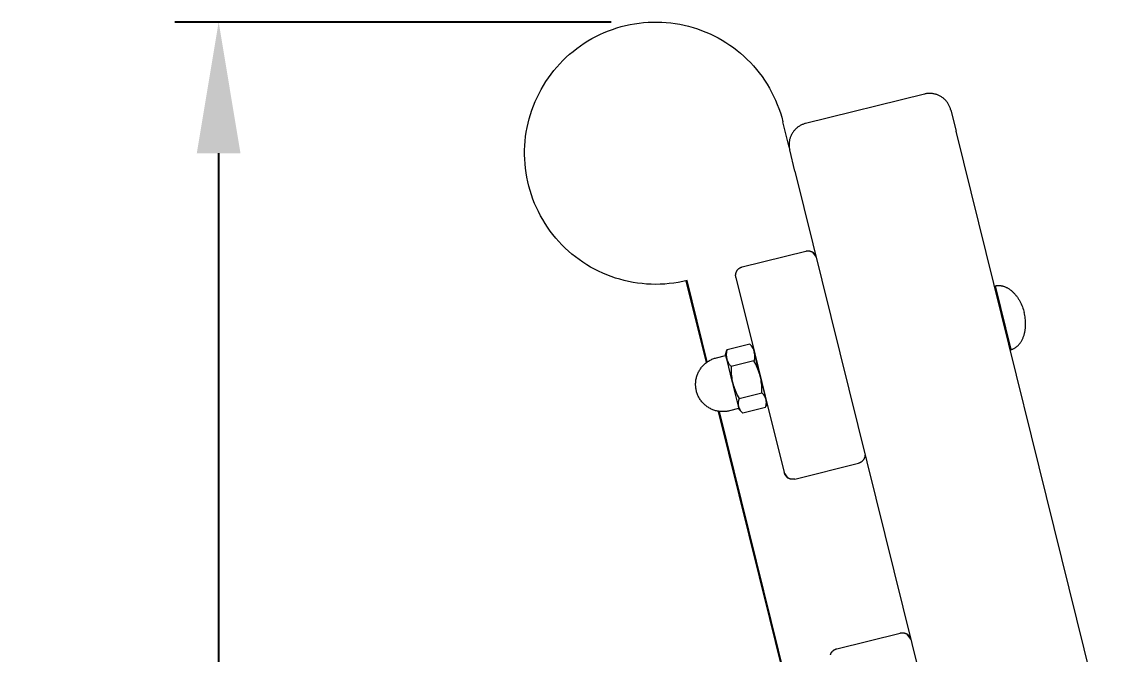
# Model space of a CAD drawing. Header units: millimetres. Extents: x -779 to 3049, y 55 to 2500.
# Drawn here: x 845.4 to 1097.6, y 2295.1 to 2439.9 of the extents above; entities that cross this region are included whole.
import ezdxf

# ---------------------------------------------------------------- set-up
doc = ezdxf.new("R2010")
doc.units = ezdxf.units.MM
doc.layers.add('ZANO_R', color=7, linetype='Continuous', lineweight=0)
doc.layers.add('ZANO_W', color=1, linetype='Continuous', lineweight=0)
doc.styles.add('Arial', font='arial.ttf')
doc.styles.get("Standard").update_dxf_attribs({"font": 'ARIALUNI.TTF'})
doc.dimstyles.new('pl i ang', dxfattribs={"dimtxt": 50, "dimasz": 50, "dimexe": 1.25, "dimexo": 0.625, "dimgap": 10, "dimtad": 1, "dimtoh": 1, "dimtxsty": 'Standard', "dimcen": 2.5, "dimclrd": 1, "dimclre": 1, "dimclrt": 1, "dimadec": 0, "dimazin": 0, "dimtfac": 1, "dimtmove": 0, "dimatfit": 3, "dimfxl": 1, "dimarcsym": 1})

# ---------------------------------------------------------------- blocks, each defined once
blk = doc.blocks.new('*D387')
at = {"layer": 'ZANO_W', "color": 1, "lineweight": -2}
for p, q in [((980.27, 2439.89), (880.41, 2439.89)), ((890.41, 2409.89), (890.41, 1659.76)), ((964.36, 1629.76), (880.41, 1629.76))]:
    blk.add_line(p, q, dxfattribs=at)
at = {"layer": 'ZANO_W', "color": 1}
for points in [[(895.41, 2409.89), (885.41, 2409.89), (890.41, 2439.89)], [(885.41, 1659.76), (895.41, 1659.76), (890.41, 1629.76)]]:
    blk.add_solid(points, dxfattribs=at)
at = {"layer": 'ZANO_W', "color": 1, "insert": (865.09, 2034.83), "char_height": 30, "attachment_point": 5, "rotation": 90, "style": 'Arial'}
blk.add_mtext('810', dxfattribs=at)

msp = doc.modelspace()

# ---------------------------------------------------------------- linework, layer by layer
at = {"layer": 'ZANO_R'}
for p, q in [((982.57, 2438.84), (983.57, 2439.09)), ((983.57, 2439.09), (984.59, 2439.32)), ((984.59, 2439.32), (985.61, 2439.5)), ((985.61, 2439.5), (986.64, 2439.65)), ((986.64, 2439.65), (987.68, 2439.76)), ((987.68, 2439.76), (988.71, 2439.84)), ((988.71, 2439.84), (989.75, 2439.88)), ((989.75, 2439.88), (990.79, 2439.89)), ((990.79, 2439.89), (991.83, 2439.86)), ((991.83, 2439.86), (992.87, 2439.79)), ((992.87, 2439.79), (993.9, 2439.69)), ((993.9, 2439.69), (994.93, 2439.55)), ((994.93, 2439.55), (995.96, 2439.38)), ((995.96, 2439.38), (996.97, 2439.17)), ((996.97, 2439.17), (997.98, 2438.93)), ((975.84, 2436.1), (976.76, 2436.59)), ((976.76, 2436.59), (977.69, 2437.05)), ((977.69, 2437.05), (978.64, 2437.47)), ((978.64, 2437.47), (979.61, 2437.87)), ((979.61, 2437.87), (980.58, 2438.22)), ((980.58, 2438.22), (981.57, 2438.55)), ((981.57, 2438.55), (982.57, 2438.84)), ((997.98, 2438.93), (998.99, 2438.65)), ((998.99, 2438.65), (999.98, 2438.34)), ((999.98, 2438.34), (1000.96, 2437.99)), ((1000.96, 2437.99), (1001.92, 2437.61)), ((1001.92, 2437.61), (1002.88, 2437.19)), ((1002.88, 2437.19), (1003.82, 2436.75)), ((1003.82, 2436.75), (1004.74, 2436.27)), ((972.36, 2433.83), (973.2, 2434.44)), ((973.2, 2434.44), (974.07, 2435.03)), ((974.07, 2435.03), (974.95, 2435.58)), ((974.95, 2435.58), (975.84, 2436.1)), ((1004.74, 2436.27), (1005.64, 2435.76)), ((1005.64, 2435.76), (1006.53, 2435.21)), ((1006.53, 2435.21), (1007.4, 2434.64)), ((1007.4, 2434.64), (1008.24, 2434.04)), ((1008.24, 2434.04), (1009.07, 2433.41)), ((969.23, 2431.11), (969.98, 2431.83)), ((969.98, 2431.83), (970.75, 2432.52)), ((970.75, 2432.52), (971.55, 2433.19)), ((971.55, 2433.19), (972.36, 2433.83)), ((1009.07, 2433.41), (1009.87, 2432.75)), ((1009.87, 2432.75), (1010.65, 2432.06)), ((1010.65, 2432.06), (1011.41, 2431.35)), ((967.14, 2428.79), (967.81, 2429.59)), ((967.81, 2429.59), (968.51, 2430.36)), ((968.51, 2430.36), (969.23, 2431.11)), ((1011.41, 2431.35), (1012.14, 2430.61)), ((1012.14, 2430.61), (1012.85, 2429.85)), ((1012.85, 2429.85), (1013.52, 2429.06)), ((1013.52, 2429.06), (1014.17, 2428.25)), ((965.31, 2426.27), (965.89, 2427.13)), ((965.89, 2427.13), (966.5, 2427.97)), ((966.5, 2427.97), (967.14, 2428.79)), ((1014.17, 2428.25), (1014.79, 2427.41)), ((1014.79, 2427.41), (1015.39, 2426.56)), ((1015.39, 2426.56), (1015.95, 2425.68)), ((963.74, 2423.57), (964.23, 2424.49)), ((964.23, 2424.49), (964.76, 2425.39)), ((964.76, 2425.39), (965.31, 2426.27)), ((1015.95, 2425.68), (1016.48, 2424.79)), ((1016.48, 2424.79), (1016.98, 2423.88)), ((962.47, 2420.73), (962.86, 2421.69)), ((962.86, 2421.69), (963.29, 2422.64)), ((963.29, 2422.64), (963.74, 2423.57)), ((1016.98, 2423.88), (1017.45, 2422.95)), ((1017.45, 2422.95), (1017.89, 2422.01)), ((1017.89, 2422.01), (1018.29, 2421.05)), ((1051.95, 2423.42), (1024.77, 2416.69)), ((1052.12, 2423.46), (1051.95, 2423.42)), ((1052.29, 2423.49), (1052.12, 2423.46)), ((1052.45, 2423.52), (1052.29, 2423.49)), ((1052.62, 2423.54), (1052.45, 2423.52)), ((1052.79, 2423.55), (1052.62, 2423.54)), ((1052.96, 2423.56), (1052.79, 2423.55)), ((1053.14, 2423.57), (1052.96, 2423.56)), ((1053.31, 2423.56), (1053.14, 2423.57)), ((1053.48, 2423.55), (1053.31, 2423.56)), ((1053.65, 2423.54), (1053.48, 2423.55)), ((1053.82, 2423.52), (1053.65, 2423.54)), ((1053.99, 2423.5), (1053.82, 2423.52)), ((1054.15, 2423.46), (1053.99, 2423.5)), ((1054.32, 2423.43), (1054.15, 2423.46)), ((1054.48, 2423.38), (1054.32, 2423.43)), ((1054.65, 2423.34), (1054.48, 2423.38)), ((1054.81, 2423.28), (1054.65, 2423.34)), ((1054.97, 2423.22), (1054.81, 2423.28)), ((1055.13, 2423.16), (1054.97, 2423.22)), ((1055.28, 2423.09), (1055.13, 2423.16)), ((1055.44, 2423.01), (1055.28, 2423.09)), ((1055.59, 2422.93), (1055.44, 2423.01)), ((1055.74, 2422.85), (1055.59, 2422.93)), ((1055.88, 2422.76), (1055.74, 2422.85)), ((1056.02, 2422.66), (1055.88, 2422.76)), ((1056.16, 2422.56), (1056.02, 2422.66)), ((1056.29, 2422.46), (1056.16, 2422.56)), ((1056.43, 2422.35), (1056.29, 2422.46)), ((1056.55, 2422.23), (1056.43, 2422.35)), ((1056.68, 2422.11), (1056.55, 2422.23)), ((1056.8, 2421.99), (1056.68, 2422.11)), ((1056.91, 2421.86), (1056.8, 2421.99)), ((1057.02, 2421.73), (1056.91, 2421.86)), ((1057.13, 2421.6), (1057.02, 2421.73)), ((1057.23, 2421.46), (1057.13, 2421.6)), ((1057.32, 2421.32), (1057.23, 2421.46)), ((961.79, 2418.77), (962.11, 2419.75)), ((962.11, 2419.75), (962.47, 2420.73)), ((1018.29, 2421.05), (1018.66, 2420.08)), ((1018.66, 2420.08), (1019, 2419.1)), ((1019, 2419.1), (1019.3, 2418.1)), ((1057.42, 2421.18), (1057.32, 2421.32)), ((1057.5, 2421.03), (1057.42, 2421.18)), ((1057.58, 2420.88), (1057.5, 2421.03)), ((1057.66, 2420.73), (1057.58, 2420.88)), ((1057.73, 2420.57), (1057.66, 2420.73)), ((1057.8, 2420.42), (1057.73, 2420.57)), ((1057.86, 2420.26), (1057.8, 2420.42)), ((1057.91, 2420.09), (1057.86, 2420.26)), ((1057.96, 2419.93), (1057.91, 2420.09)), ((1058.01, 2419.77), (1057.96, 2419.93)), ((1058.01, 2419.76), (1058.01, 2419.77)), ((1058.01, 2419.76), (1059.21, 2414.91)), ((961.02, 2415.74), (961.24, 2416.76)), ((961.24, 2416.76), (961.5, 2417.77)), ((961.5, 2417.77), (961.79, 2418.77)), ((1019.3, 2418.1), (1019.56, 2417.1)), ((1021, 2411.28), (1019.56, 2417.1)), ((1023.96, 2416.42), (1023.81, 2416.35)), ((1024.12, 2416.49), (1023.96, 2416.42)), ((1024.28, 2416.55), (1024.12, 2416.49)), ((1024.44, 2416.6), (1024.28, 2416.55)), ((1024.61, 2416.65), (1024.44, 2416.6)), ((1024.77, 2416.69), (1024.61, 2416.65)), ((960.68, 2413.69), (960.83, 2414.72)), ((960.83, 2414.72), (961.02, 2415.74)), ((1021.45, 2413.97), (1021.38, 2413.82)), ((1021.52, 2414.13), (1021.45, 2413.97)), ((1021.61, 2414.28), (1021.52, 2414.13)), ((1021.69, 2414.42), (1021.61, 2414.28)), ((1021.78, 2414.57), (1021.69, 2414.42)), ((1021.88, 2414.71), (1021.78, 2414.57)), ((1021.98, 2414.85), (1021.88, 2414.71)), ((1022.08, 2414.98), (1021.98, 2414.85)), ((1022.19, 2415.11), (1022.08, 2414.98)), ((1022.31, 2415.24), (1022.19, 2415.11)), ((1022.42, 2415.36), (1022.31, 2415.24)), ((1022.55, 2415.48), (1022.42, 2415.36)), ((1022.67, 2415.6), (1022.55, 2415.48)), ((1022.8, 2415.71), (1022.67, 2415.6)), ((1022.94, 2415.81), (1022.8, 2415.71)), ((1023.07, 2415.92), (1022.94, 2415.81)), ((1023.22, 2416.01), (1023.07, 2415.92)), ((1023.36, 2416.1), (1023.22, 2416.01)), ((1023.51, 2416.19), (1023.36, 2416.1)), ((1023.66, 2416.27), (1023.51, 2416.19)), ((1023.81, 2416.35), (1023.66, 2416.27)), ((1097.64, 2259.6), (1059.21, 2414.91)), ((960.45, 2410.58), (960.49, 2411.62)), ((960.49, 2411.62), (960.57, 2412.66)), ((960.57, 2412.66), (960.68, 2413.69)), ((1020.98, 2412.16), (1020.97, 2411.99)), ((1020.97, 2411.99), (1020.97, 2411.82)), ((1020.97, 2411.82), (1020.98, 2411.65)), ((1021, 2412.33), (1020.98, 2412.16)), ((1020.98, 2411.65), (1020.99, 2411.48)), ((1020.99, 2411.48), (1021, 2411.31)), ((1021.02, 2412.5), (1021, 2412.33)), ((1021.04, 2412.67), (1021.02, 2412.5)), ((1021.07, 2412.84), (1021.04, 2412.67)), ((1021.11, 2413.01), (1021.07, 2412.84)), ((1021.15, 2413.17), (1021.11, 2413.01)), ((1021.2, 2413.34), (1021.15, 2413.17)), ((1021.26, 2413.5), (1021.2, 2413.34)), ((1021.31, 2413.66), (1021.26, 2413.5)), ((1021.38, 2413.82), (1021.31, 2413.66)), ((960.45, 2409.55), (960.45, 2410.58)), ((960.48, 2408.51), (960.45, 2409.55)), ((1021, 2411.31), (1021.02, 2411.14)), ((1021.02, 2411.14), (1021.05, 2410.97)), ((1021.05, 2410.97), (1021.08, 2410.81)), ((1021.08, 2410.81), (1021.12, 2410.64)), ((1022.32, 2405.79), (1021.12, 2410.64)), ((960.54, 2407.47), (960.48, 2408.51)), ((960.64, 2406.43), (960.54, 2407.47)), ((960.78, 2405.4), (960.64, 2406.43)), ((960.95, 2404.38), (960.78, 2405.4)), ((961.16, 2403.36), (960.95, 2404.38)), ((1022.32, 2405.79), (1060.75, 2250.47)), ((961.41, 2402.35), (961.16, 2403.36)), ((961.68, 2401.35), (961.41, 2402.35)), ((962, 2400.36), (961.68, 2401.35)), ((962.35, 2399.38), (962, 2400.36)), ((962.73, 2398.41), (962.35, 2399.38)), ((963.14, 2397.46), (962.73, 2398.41)), ((963.59, 2396.52), (963.14, 2397.46)), ((964.07, 2395.6), (963.59, 2396.52)), ((964.58, 2394.69), (964.07, 2395.6)), ((965.12, 2393.81), (964.58, 2394.69)), ((965.69, 2392.94), (965.12, 2393.81)), ((966.3, 2392.09), (965.69, 2392.94)), ((966.93, 2391.26), (966.3, 2392.09)), ((967.59, 2390.46), (966.93, 2391.26)), ((968.27, 2389.68), (967.59, 2390.46)), ((968.99, 2388.92), (968.27, 2389.68)), ((969.73, 2388.19), (968.99, 2388.92)), ((970.49, 2387.49), (969.73, 2388.19)), ((971.28, 2386.81), (970.49, 2387.49)), ((972.09, 2386.16), (971.28, 2386.81)), ((972.92, 2385.54), (972.09, 2386.16)), ((1010.27, 2383.89), (1024.83, 2387.49)), ((1024.83, 2387.49), (1024.9, 2387.51)), ((1024.9, 2387.51), (1024.96, 2387.52)), ((1024.96, 2387.52), (1025.03, 2387.53)), ((1025.03, 2387.53), (1025.1, 2387.54)), ((1025.1, 2387.54), (1025.17, 2387.55)), ((1025.17, 2387.55), (1025.23, 2387.55)), ((1025.23, 2387.55), (1025.3, 2387.55)), ((1025.3, 2387.55), (1025.37, 2387.55)), ((1025.37, 2387.55), (1025.44, 2387.55)), ((1025.44, 2387.55), (1025.51, 2387.54)), ((1025.51, 2387.54), (1025.57, 2387.54)), ((1025.57, 2387.54), (1025.64, 2387.53)), ((1025.64, 2387.53), (1025.71, 2387.51)), ((1025.71, 2387.51), (1025.78, 2387.5)), ((1025.78, 2387.5), (1025.84, 2387.48)), ((1025.84, 2387.48), (1025.91, 2387.46)), ((1025.91, 2387.46), (1025.97, 2387.44)), ((1025.97, 2387.44), (1026.04, 2387.42)), ((1026.04, 2387.42), (1026.1, 2387.39)), ((1026.1, 2387.39), (1026.16, 2387.36)), ((1026.16, 2387.36), (1026.22, 2387.33)), ((1026.22, 2387.33), (1026.28, 2387.3)), ((1026.28, 2387.3), (1026.34, 2387.27)), ((1026.4, 2387.23), (1026.34, 2387.27)), ((1026.34, 2387.27), (1027.18, 2386.12)), ((1026.46, 2387.19), (1026.4, 2387.23)), ((1026.51, 2387.15), (1026.46, 2387.19)), ((1026.57, 2387.11), (1026.51, 2387.15)), ((1026.62, 2387.07), (1026.57, 2387.11)), ((1026.67, 2387.02), (1026.62, 2387.07)), ((1026.72, 2386.97), (1026.67, 2387.02)), ((1026.76, 2386.92), (1026.72, 2386.97)), ((1026.81, 2386.87), (1026.76, 2386.92)), ((1026.85, 2386.82), (1026.81, 2386.87)), ((1026.9, 2386.77), (1026.85, 2386.82)), ((1026.94, 2386.71), (1026.9, 2386.77)), ((1026.98, 2386.66), (1026.94, 2386.71)), ((1027.01, 2386.6), (1026.98, 2386.66)), ((1027.05, 2386.54), (1027.01, 2386.6)), ((1027.08, 2386.48), (1027.05, 2386.54)), ((1027.11, 2386.42), (1027.08, 2386.48)), ((973.78, 2384.95), (972.92, 2385.54)), ((974.65, 2384.39), (973.78, 2384.95)), ((975.54, 2383.85), (974.65, 2384.39)), ((976.45, 2383.35), (975.54, 2383.85)), ((1009.59, 2383.58), (1009.64, 2383.62)), ((1009.64, 2383.62), (1009.7, 2383.66)), ((1009.7, 2383.66), (1009.76, 2383.69)), ((1009.76, 2383.69), (1009.82, 2383.72)), ((1009.82, 2383.72), (1009.88, 2383.75)), ((1009.88, 2383.75), (1009.94, 2383.78)), ((1009.94, 2383.78), (1010.01, 2383.81)), ((1010.01, 2383.81), (1010.07, 2383.83)), ((1010.07, 2383.83), (1010.14, 2383.85)), ((1010.14, 2383.85), (1010.2, 2383.87)), ((1010.2, 2383.87), (1010.27, 2383.89)), ((977.38, 2382.88), (976.45, 2383.35)), ((978.33, 2382.45), (977.38, 2382.88)), ((979.28, 2382.04), (978.33, 2382.45)), ((980.25, 2381.67), (979.28, 2382.04)), ((981.24, 2381.34), (980.25, 2381.67)), ((982.23, 2381.04), (981.24, 2381.34)), ((1008.75, 2382.08), (1008.76, 2382.15)), ((1008.75, 2382.01), (1008.75, 2382.08)), ((1008.75, 2381.94), (1008.75, 2382.01)), ((1008.75, 2381.87), (1008.75, 2381.94)), ((1008.75, 2381.81), (1008.75, 2381.87)), ((1008.76, 2381.74), (1008.75, 2381.81)), ((1008.76, 2382.15), (1008.77, 2382.21)), ((1008.77, 2381.67), (1008.76, 2381.74)), ((1008.77, 2382.21), (1008.78, 2382.28)), ((1008.78, 2381.6), (1008.77, 2381.67)), ((1008.78, 2382.28), (1008.79, 2382.35)), ((1008.79, 2381.54), (1008.78, 2381.6)), ((1008.79, 2382.35), (1008.8, 2382.42)), ((1008.81, 2381.47), (1008.79, 2381.54)), ((1008.8, 2382.42), (1008.82, 2382.48)), ((1008.81, 2381.47), (1013.13, 2364)), ((1008.82, 2382.48), (1008.84, 2382.55)), ((1008.84, 2382.55), (1008.86, 2382.61)), ((1008.86, 2382.61), (1008.88, 2382.68)), ((1008.88, 2382.68), (1008.91, 2382.74)), ((1008.91, 2382.74), (1008.94, 2382.8)), ((1008.94, 2382.8), (1008.97, 2382.86)), ((1008.97, 2382.86), (1009, 2382.92)), ((1009, 2382.92), (1009.03, 2382.98)), ((1009.03, 2382.98), (1009.07, 2383.04)), ((1009.07, 2383.04), (1009.11, 2383.1)), ((1009.11, 2383.1), (1009.15, 2383.15)), ((1009.15, 2383.15), (1009.19, 2383.21)), ((1009.19, 2383.21), (1009.24, 2383.26)), ((1009.24, 2383.26), (1009.28, 2383.31)), ((1009.28, 2383.31), (1009.33, 2383.36)), ((1009.33, 2383.36), (1009.38, 2383.41)), ((1009.38, 2383.41), (1009.43, 2383.45)), ((1009.43, 2383.45), (1009.48, 2383.5)), ((1009.48, 2383.5), (1009.53, 2383.54)), ((1009.53, 2383.54), (1009.59, 2383.58)), ((983.24, 2380.77), (982.23, 2381.04)), ((984.25, 2380.54), (983.24, 2380.77)), ((985.27, 2380.34), (984.25, 2380.54)), ((986.3, 2380.18), (985.27, 2380.34)), ((987.33, 2380.05), (986.3, 2380.18)), ((988.37, 2379.96), (987.33, 2380.05)), ((989.4, 2379.91), (988.37, 2379.96)), ((990.44, 2379.89), (989.4, 2379.91)), ((991.48, 2379.91), (990.44, 2379.89)), ((992.52, 2379.96), (991.48, 2379.91)), ((993.56, 2380.05), (992.52, 2379.96)), ((994.59, 2380.18), (993.56, 2380.05)), ((995.61, 2380.34), (994.59, 2380.18)), ((996.64, 2380.54), (995.61, 2380.34)), ((997.65, 2380.77), (996.64, 2380.54)), ((1002.08, 2362.01), (997.45, 2380.72)), ((1002.26, 2362.14), (997.65, 2380.77)), ((1068.14, 2379.52), (1068.25, 2379.55)), ((1068.14, 2379.52), (1071.75, 2364.96)), ((1068.25, 2379.55), (1068.36, 2379.57)), ((1068.36, 2379.57), (1068.47, 2379.59)), ((1068.47, 2379.59), (1068.59, 2379.6)), ((1068.59, 2379.6), (1068.7, 2379.61)), ((1068.7, 2379.61), (1068.82, 2379.62)), ((1068.82, 2379.62), (1068.94, 2379.62)), ((1068.94, 2379.62), (1069.06, 2379.62)), ((1069.06, 2379.62), (1069.18, 2379.61)), ((1069.18, 2379.61), (1069.3, 2379.6)), ((1069.3, 2379.6), (1069.42, 2379.59)), ((1069.42, 2379.59), (1069.55, 2379.57)), ((1069.55, 2379.57), (1069.67, 2379.55)), ((1069.67, 2379.55), (1069.8, 2379.52)), ((1069.8, 2379.52), (1069.93, 2379.49)), ((1069.93, 2379.49), (1070.06, 2379.45)), ((1070.06, 2379.45), (1070.18, 2379.41)), ((1070.18, 2379.41), (1070.31, 2379.37)), ((1070.31, 2379.37), (1070.44, 2379.32)), ((1070.44, 2379.32), (1070.57, 2379.26)), ((1070.57, 2379.26), (1070.7, 2379.2)), ((1070.7, 2379.2), (1070.83, 2379.14)), ((1070.83, 2379.14), (1070.96, 2379.07)), ((1070.96, 2379.07), (1071.09, 2378.99)), ((1071.09, 2378.99), (1071.22, 2378.91)), ((1071.22, 2378.91), (1071.35, 2378.83)), ((1071.35, 2378.83), (1071.48, 2378.74)), ((1071.48, 2378.74), (1071.6, 2378.65)), ((1071.6, 2378.65), (1071.73, 2378.55)), ((1071.73, 2378.55), (1071.86, 2378.45)), ((1068.77, 2376.28), (1068.93, 2376.32)), ((1071.86, 2378.45), (1071.98, 2378.35)), ((1071.98, 2378.35), (1072.1, 2378.24)), ((1072.1, 2378.24), (1072.22, 2378.13)), ((1072.22, 2378.13), (1072.34, 2378.01)), ((1072.34, 2378.01), (1072.46, 2377.89)), ((1072.46, 2377.89), (1072.58, 2377.76)), ((1072.58, 2377.76), (1072.69, 2377.63)), ((1072.69, 2377.63), (1072.8, 2377.5)), ((1072.8, 2377.5), (1072.91, 2377.37)), ((1072.91, 2377.37), (1073.02, 2377.23)), ((1073.02, 2377.23), (1073.13, 2377.09)), ((1073.13, 2377.09), (1073.23, 2376.95)), ((1073.23, 2376.95), (1073.33, 2376.8)), ((1073.33, 2376.8), (1073.43, 2376.65)), ((1073.43, 2376.65), (1073.52, 2376.5)), ((1073.52, 2376.5), (1073.62, 2376.35)), ((1073.62, 2376.35), (1073.71, 2376.19)), ((1073.71, 2376.19), (1073.79, 2376.04)), ((1073.79, 2376.04), (1073.88, 2375.88)), ((1073.88, 2375.88), (1073.96, 2375.72)), ((1073.96, 2375.72), (1074.11, 2375.4)), ((1074.11, 2375.4), (1074.26, 2375.07)), ((1074.26, 2375.07), (1074.39, 2374.75)), ((1074.39, 2374.75), (1074.51, 2374.42)), ((1074.51, 2374.42), (1074.62, 2374.09)), ((1074.62, 2374.09), (1074.71, 2373.77)), ((1074.71, 2373.77), (1074.8, 2373.44)), ((1074.87, 2373.12), (1074.8, 2373.44)), ((1074.94, 2372.78), (1074.87, 2373.12)), ((1075, 2372.44), (1074.94, 2372.78)), ((1075.04, 2372.1), (1075, 2372.44)), ((1075.08, 2371.75), (1075.04, 2372.1)), ((1075.11, 2371.39), (1075.08, 2371.75)), ((1075.12, 2371.04), (1075.11, 2371.39)), ((1075.12, 2370.86), (1075.12, 2371.04)), ((1074.8, 2368.42), (1074.85, 2368.59)), ((1074.85, 2368.59), (1074.89, 2368.75)), ((1074.89, 2368.75), (1074.93, 2368.92)), ((1074.93, 2368.92), (1074.96, 2369.09)), ((1074.96, 2369.09), (1074.99, 2369.26)), ((1074.99, 2369.26), (1075.02, 2369.44)), ((1075.02, 2369.44), (1075.04, 2369.61)), ((1075.04, 2369.61), (1075.07, 2369.79)), ((1075.07, 2369.79), (1075.08, 2369.96)), ((1075.08, 2369.96), (1075.1, 2370.14)), ((1075.1, 2370.14), (1075.11, 2370.32)), ((1075.11, 2370.32), (1075.12, 2370.5)), ((1075.12, 2370.68), (1075.12, 2370.86)), ((1075.12, 2370.5), (1075.12, 2370.68)), ((1006.78, 2364.97), (1011.96, 2366.26)), ((1011.96, 2366.26), (1012.06, 2366.16)), ((1011.96, 2366.26), (1012.09, 2366.13)), ((1012.06, 2366.16), (1012.15, 2366.05)), ((1012.09, 2366.13), (1012.77, 2365.43)), ((1012.15, 2366.05), (1012.24, 2365.94)), ((1012.24, 2365.94), (1012.33, 2365.83)), ((1070.95, 2368.16), (1070.78, 2368.12)), ((1073.41, 2365.91), (1073.5, 2366.01)), ((1073.5, 2366.01), (1073.59, 2366.11)), ((1073.59, 2366.11), (1073.68, 2366.22)), ((1073.68, 2366.22), (1073.77, 2366.33)), ((1073.77, 2366.33), (1073.86, 2366.44)), ((1073.86, 2366.44), (1073.95, 2366.56)), ((1073.95, 2366.56), (1074.03, 2366.68)), ((1074.03, 2366.68), (1074.11, 2366.81)), ((1074.11, 2366.81), (1074.19, 2366.93)), ((1074.19, 2366.93), (1074.26, 2367.07)), ((1074.26, 2367.07), (1074.33, 2367.21)), ((1074.33, 2367.21), (1074.4, 2367.35)), ((1074.4, 2367.35), (1074.47, 2367.49)), ((1074.47, 2367.49), (1074.53, 2367.64)), ((1074.53, 2367.64), (1074.59, 2367.79)), ((1074.59, 2367.79), (1074.65, 2367.94)), ((1074.65, 2367.94), (1074.7, 2368.1)), ((1074.7, 2368.1), (1074.76, 2368.26)), ((1074.76, 2368.26), (1074.8, 2368.42)), ((1004.33, 2363.08), (1006.4, 2363.59)), ((1006.4, 2363.59), (1006.41, 2363.59)), ((1006.41, 2363.59), (1006.41, 2363.6)), ((1006.41, 2363.6), (1006.41, 2363.6)), ((1006.41, 2363.6), (1006.42, 2363.6)), ((1006.42, 2363.6), (1006.42, 2363.6)), ((1006.42, 2363.6), (1006.42, 2363.6)), ((1006.42, 2363.6), (1006.43, 2363.6)), ((1006.43, 2363.6), (1006.43, 2363.61)), ((1006.43, 2363.61), (1006.44, 2363.61)), ((1006.44, 2363.61), (1006.45, 2363.62)), ((1006.44, 2363.61), (1006.44, 2363.61)), ((1006.44, 2363.61), (1006.44, 2363.61)), ((1006.45, 2363.62), (1006.45, 2363.62)), ((1006.45, 2363.62), (1006.45, 2363.62)), ((1006.45, 2363.62), (1006.46, 2363.62)), ((1006.46, 2363.87), (1006.73, 2364.8)), ((1006.69, 2362.95), (1006.46, 2363.87)), ((1006.46, 2363.63), (1006.47, 2363.64)), ((1006.46, 2363.62), (1006.46, 2363.63)), ((1006.46, 2363.63), (1006.46, 2363.63)), ((1006.46, 2363.63), (1006.46, 2363.63)), ((1006.47, 2363.64), (1006.47, 2363.65)), ((1006.47, 2363.65), (1006.48, 2363.65)), ((1006.47, 2363.64), (1006.47, 2363.64)), ((1006.47, 2363.64), (1006.47, 2363.64)), ((1006.48, 2363.66), (1006.48, 2363.67)), ((1006.48, 2363.67), (1006.49, 2363.67)), ((1006.48, 2363.65), (1006.48, 2363.66)), ((1006.48, 2363.66), (1006.48, 2363.66)), ((1006.48, 2363.66), (1006.48, 2363.66)), ((1006.48, 2363.65), (1006.48, 2363.65)), ((1006.49, 2363.71), (1006.49, 2363.72)), ((1006.49, 2363.72), (1006.49, 2363.72)), ((1006.49, 2363.7), (1006.49, 2363.71)), ((1006.49, 2363.71), (1006.49, 2363.71)), ((1006.49, 2363.71), (1006.49, 2363.71)), ((1006.49, 2363.69), (1006.49, 2363.7)), ((1006.49, 2363.7), (1006.49, 2363.7)), ((1006.49, 2363.68), (1006.49, 2363.69)), ((1006.49, 2363.69), (1006.49, 2363.69)), ((1006.49, 2363.67), (1006.49, 2363.68)), ((1006.49, 2363.68), (1006.49, 2363.68)), ((1006.49, 2363.68), (1006.49, 2363.68)), ((1006.62, 2364.15), (1006.61, 2364.01)), ((1006.61, 2364.01), (1006.61, 2363.87)), ((1006.61, 2363.87), (1006.61, 2363.73)), ((1006.61, 2363.73), (1006.61, 2363.59)), ((1006.61, 2363.59), (1006.62, 2363.45)), ((1006.64, 2364.29), (1006.62, 2364.15)), ((1006.62, 2363.45), (1006.63, 2363.31)), ((1006.66, 2364.43), (1006.64, 2364.29)), ((1006.68, 2364.57), (1006.66, 2364.43)), ((1006.71, 2364.7), (1006.68, 2364.57)), ((1006.74, 2364.84), (1006.71, 2364.7)), ((1006.73, 2364.8), (1006.78, 2364.97)), ((1006.78, 2364.97), (1006.74, 2364.84)), ((1012.33, 2365.83), (1012.41, 2365.72)), ((1012.41, 2365.72), (1012.49, 2365.6)), ((1012.49, 2365.6), (1012.56, 2365.48)), ((1012.56, 2365.48), (1012.63, 2365.36)), ((1012.63, 2365.36), (1012.7, 2365.24)), ((1012.7, 2365.24), (1012.76, 2365.11)), ((1012.76, 2365.11), (1012.82, 2364.98)), ((1012.99, 2364.51), (1012.77, 2365.43)), ((1012.82, 2364.98), (1012.87, 2364.85)), ((1012.87, 2364.85), (1012.92, 2364.72)), ((1012.92, 2364.72), (1012.97, 2364.59)), ((1012.97, 2364.59), (1013.01, 2364.45)), ((1013.01, 2364.45), (1013.04, 2364.31)), ((1014.36, 2358.98), (1013.02, 2364.4)), ((1013.04, 2364.31), (1013.06, 2364.17)), ((1013.06, 2364.17), (1013.08, 2364.03)), ((1013.08, 2364.03), (1013.09, 2363.89)), ((1013.09, 2363.89), (1013.1, 2363.75)), ((1013.1, 2363.75), (1013.1, 2363.61)), ((1013.1, 2363.61), (1013.1, 2363.47)), ((1013.1, 2363.47), (1013.1, 2363.33)), ((1013.13, 2364), (1015.53, 2354.29)), ((1071.75, 2364.96), (1071.85, 2364.99)), ((1071.85, 2364.99), (1071.96, 2365.02)), ((1071.96, 2365.02), (1072.07, 2365.06)), ((1072.07, 2365.06), (1072.17, 2365.1)), ((1072.17, 2365.1), (1072.28, 2365.14)), ((1072.28, 2365.14), (1072.39, 2365.19)), ((1072.39, 2365.19), (1072.49, 2365.24)), ((1072.49, 2365.24), (1072.6, 2365.3)), ((1072.6, 2365.3), (1072.7, 2365.36)), ((1072.7, 2365.36), (1072.81, 2365.43)), ((1072.81, 2365.43), (1072.91, 2365.5)), ((1072.91, 2365.5), (1073.01, 2365.57)), ((1073.01, 2365.57), (1073.11, 2365.65)), ((1073.11, 2365.65), (1073.21, 2365.73)), ((1073.21, 2365.73), (1073.31, 2365.82)), ((1073.31, 2365.82), (1073.41, 2365.91)), ((1000.84, 2360.77), (1000.97, 2360.94)), ((1000.97, 2360.94), (1001.11, 2361.11)), ((1001.11, 2361.11), (1001.25, 2361.26)), ((1001.25, 2361.26), (1001.4, 2361.42)), ((1001.4, 2361.42), (1001.55, 2361.57)), ((1001.55, 2361.57), (1001.71, 2361.71)), ((1001.71, 2361.71), (1001.87, 2361.85)), ((1001.87, 2361.85), (1002.04, 2361.98)), ((1002.04, 2361.98), (1002.21, 2362.11)), ((1002.21, 2362.11), (1002.39, 2362.23)), ((1002.39, 2362.23), (1002.57, 2362.34)), ((1002.57, 2362.34), (1002.75, 2362.45)), ((1002.75, 2362.45), (1002.94, 2362.55)), ((1002.94, 2362.55), (1003.13, 2362.65)), ((1003.13, 2362.65), (1003.32, 2362.74)), ((1003.32, 2362.74), (1003.52, 2362.82)), ((1003.52, 2362.82), (1003.72, 2362.9)), ((1003.72, 2362.9), (1003.92, 2362.97)), ((1003.92, 2362.97), (1004.13, 2363.03)), ((1004.13, 2363.03), (1004.33, 2363.08)), ((1006.63, 2363.31), (1006.65, 2363.17)), ((1006.65, 2363.17), (1006.67, 2363.03)), ((1006.67, 2363.03), (1006.7, 2362.89)), ((1006.7, 2362.89), (1006.74, 2362.75)), ((1008.05, 2357.41), (1006.71, 2362.84)), ((1006.74, 2362.75), (1006.78, 2362.62)), ((1006.78, 2362.62), (1006.83, 2362.49)), ((1006.83, 2362.49), (1006.89, 2362.36)), ((1006.89, 2362.36), (1006.94, 2362.23)), ((1006.94, 2362.23), (1007.01, 2362.11)), ((1007.01, 2362.11), (1007.07, 2361.98)), ((1007.07, 2361.98), (1007.14, 2361.86)), ((1007.14, 2361.86), (1007.22, 2361.74)), ((1007.22, 2361.74), (1007.3, 2361.62)), ((1007.3, 2361.62), (1007.38, 2361.51)), ((1007.38, 2361.51), (1007.46, 2361.4)), ((1007.46, 2361.4), (1007.55, 2361.29)), ((1007.55, 2361.29), (1007.65, 2361.19)), ((1007.65, 2361.19), (1007.74, 2361.08)), ((1007.74, 2361.08), (1007.73, 2360.66)), ((1012.93, 2362.37), (1007.74, 2361.08)), ((1012.96, 2362.5), (1012.93, 2362.37)), ((1013.14, 2362), (1012.93, 2362.37)), ((1013, 2362.64), (1012.96, 2362.5)), ((1013.03, 2362.78), (1013, 2362.64)), ((1013.05, 2362.91), (1013.03, 2362.78)), ((1013.07, 2363.05), (1013.05, 2362.91)), ((1013.09, 2363.19), (1013.07, 2363.05)), ((1013.1, 2363.33), (1013.09, 2363.19)), ((1013.34, 2361.63), (1013.14, 2362)), ((1013.52, 2361.25), (1013.34, 2361.63)), ((1013.47, 2362.59), (1013.48, 2362.59)), ((1013.7, 2360.86), (1013.52, 2361.25)), ((999.71, 2358.26), (999.76, 2358.47)), ((999.76, 2358.47), (999.81, 2358.68)), ((999.81, 2358.68), (999.87, 2358.88)), ((999.87, 2358.88), (999.94, 2359.09)), ((999.94, 2359.09), (1000.01, 2359.29)), ((1000.01, 2359.29), (1000.09, 2359.48)), ((1000.09, 2359.48), (1000.18, 2359.68)), ((1000.18, 2359.68), (1000.28, 2359.87)), ((1000.28, 2359.87), (1000.38, 2360.06)), ((1000.38, 2360.06), (1000.48, 2360.24)), ((1000.48, 2360.24), (1000.6, 2360.42)), ((1000.6, 2360.42), (1000.72, 2360.6)), ((1000.72, 2360.6), (1000.84, 2360.77)), ((1007.73, 2360.66), (1007.73, 2360.24)), ((1007.73, 2360.24), (1007.74, 2359.81)), ((1007.74, 2359.81), (1007.76, 2359.39)), ((1007.76, 2359.39), (1007.8, 2358.97)), ((1007.8, 2358.97), (1007.85, 2358.55)), ((1007.85, 2358.55), (1007.91, 2358.13)), ((1013.86, 2360.47), (1013.7, 2360.86)), ((1014.01, 2360.08), (1013.86, 2360.47)), ((1014.15, 2359.68), (1014.01, 2360.08)), ((1014.28, 2359.27), (1014.15, 2359.68)), ((1014.39, 2358.87), (1014.28, 2359.27)), ((1014.48, 2358.45), (1014.39, 2358.87)), ((1015.7, 2353.58), (1014.42, 2358.76)), ((1014.56, 2358.04), (1014.48, 2358.45)), ((999.58, 2356.99), (999.59, 2357.21)), ((999.59, 2356.78), (999.58, 2356.99)), ((999.59, 2357.21), (999.6, 2357.42)), ((999.6, 2356.57), (999.59, 2356.78)), ((999.6, 2357.42), (999.62, 2357.63)), ((999.62, 2356.35), (999.6, 2356.57)), ((999.62, 2357.63), (999.64, 2357.84)), ((999.65, 2356.14), (999.62, 2356.35)), ((999.64, 2357.84), (999.67, 2358.06)), ((999.68, 2355.93), (999.65, 2356.14)), ((999.67, 2358.06), (999.71, 2358.26)), ((999.72, 2355.72), (999.68, 2355.93)), ((1007.91, 2358.13), (1007.99, 2357.72)), ((1007.99, 2357.72), (1008.08, 2357.3)), ((1008.08, 2357.3), (1008.19, 2356.9)), ((1009.39, 2352), (1008.11, 2357.2)), ((1008.19, 2356.9), (1008.32, 2356.49)), ((1008.32, 2356.49), (1008.46, 2356.09)), ((1008.46, 2356.09), (1008.61, 2355.7)), ((1014.62, 2357.62), (1014.56, 2358.04)), ((1014.67, 2357.2), (1014.62, 2357.62)), ((1014.71, 2356.78), (1014.67, 2357.2)), ((1014.74, 2356.35), (1014.71, 2356.78)), ((1014.75, 2355.93), (1014.74, 2356.35)), ((1014.74, 2355.51), (1014.75, 2355.93)), ((999.77, 2355.51), (999.72, 2355.72)), ((999.82, 2355.31), (999.77, 2355.51)), ((999.88, 2355.1), (999.82, 2355.31)), ((999.95, 2354.9), (999.88, 2355.1)), ((1000.03, 2354.7), (999.95, 2354.9)), ((1000.11, 2354.5), (1000.03, 2354.7)), ((1000.2, 2354.31), (1000.11, 2354.5)), ((1000.3, 2354.12), (1000.2, 2354.31)), ((1000.4, 2353.93), (1000.3, 2354.12)), ((1000.51, 2353.75), (1000.4, 2353.93)), ((1000.62, 2353.57), (1000.51, 2353.75)), ((1000.74, 2353.39), (1000.62, 2353.57)), ((1000.87, 2353.22), (1000.74, 2353.39)), ((1008.61, 2355.7), (1008.77, 2355.31)), ((1008.77, 2355.31), (1008.95, 2354.92)), ((1008.95, 2354.92), (1009.13, 2354.54)), ((1009.13, 2354.54), (1009.33, 2354.17)), ((1009.33, 2354.17), (1009.55, 2353.8)), ((1009.42, 2353.38), (1009.4, 2353.28)), ((1009.45, 2353.49), (1009.42, 2353.38)), ((1009.48, 2353.6), (1009.45, 2353.49)), ((1009.51, 2353.7), (1009.48, 2353.6)), ((1009.55, 2353.8), (1009.51, 2353.7)), ((1009.55, 2353.8), (1014.73, 2355.09)), ((1014.73, 2355.09), (1014.74, 2355.51)), ((1014.81, 2355.01), (1014.73, 2355.09)), ((1014.89, 2354.93), (1014.81, 2355.01)), ((1014.96, 2354.86), (1014.89, 2354.93)), ((1015.04, 2354.77), (1014.96, 2354.86)), ((1015.11, 2354.69), (1015.04, 2354.77)), ((1015.17, 2354.6), (1015.11, 2354.69)), ((1015.24, 2354.51), (1015.17, 2354.6)), ((1015.3, 2354.42), (1015.24, 2354.51)), ((1015.36, 2354.33), (1015.3, 2354.42)), ((1015.41, 2354.24), (1015.36, 2354.33)), ((1015.47, 2354.14), (1015.41, 2354.24)), ((1015.52, 2354.04), (1015.47, 2354.14)), ((1015.49, 2354.44), (1015.49, 2354.44)), ((1015.56, 2353.94), (1015.52, 2354.04)), ((1015.53, 2354.29), (1019.85, 2336.82)), ((1015.6, 2353.84), (1015.56, 2353.94)), ((1015.64, 2353.74), (1015.6, 2353.84)), ((1015.68, 2353.64), (1015.64, 2353.74)), ((1015.71, 2353.53), (1015.68, 2353.64)), ((1015.73, 2353.42), (1015.71, 2353.53)), ((1015.85, 2352.98), (1015.72, 2353.49)), ((1015.75, 2353.32), (1015.73, 2353.42)), ((1015.76, 2353.21), (1015.75, 2353.32)), ((1001, 2353.05), (1000.87, 2353.22)), ((1001.14, 2352.89), (1001, 2353.05)), ((1001.28, 2352.73), (1001.14, 2352.89)), ((1001.43, 2352.58), (1001.28, 2352.73)), ((1001.59, 2352.43), (1001.43, 2352.58)), ((1001.74, 2352.29), (1001.59, 2352.43)), ((1001.91, 2352.15), (1001.74, 2352.29)), ((1002.08, 2352.02), (1001.91, 2352.15)), ((1002.25, 2351.9), (1002.08, 2352.02)), ((1002.43, 2351.78), (1002.25, 2351.9)), ((1002.61, 2351.66), (1002.43, 2351.78)), ((1002.79, 2351.56), (1002.61, 2351.66)), ((1002.98, 2351.46), (1002.79, 2351.56)), ((1003.17, 2351.36), (1002.98, 2351.46)), ((1003.37, 2351.27), (1003.17, 2351.36)), ((1003.56, 2351.19), (1003.37, 2351.27)), ((1003.76, 2351.12), (1003.56, 2351.19)), ((1003.97, 2351.05), (1003.76, 2351.12)), ((1004.17, 2350.99), (1003.97, 2351.05)), ((1004.38, 2350.94), (1004.17, 2350.99)), ((1004.59, 2350.89), (1004.38, 2350.94)), ((1004.79, 2350.85), (1004.59, 2350.89)), ((1005.01, 2350.82), (1004.79, 2350.85)), ((1016.56, 2303.49), (1004.84, 2350.84)), ((1005.22, 2350.8), (1005.01, 2350.82)), ((1023.87, 2274.77), (1005.06, 2350.81)), ((1005.43, 2350.78), (1005.22, 2350.8)), ((1006.5, 2350.8), (1006.28, 2350.78)), ((1006.71, 2350.83), (1006.5, 2350.8)), ((1006.92, 2350.86), (1006.71, 2350.83)), ((1007.13, 2350.9), (1006.92, 2350.86)), ((1007.34, 2350.95), (1007.13, 2350.9)), ((1009.4, 2351.46), (1007.34, 2350.95)), ((1009.34, 2352.84), (1009.33, 2352.73)), ((1009.33, 2352.73), (1009.33, 2352.62)), ((1009.33, 2352.62), (1009.34, 2352.51)), ((1009.35, 2352.95), (1009.34, 2352.84)), ((1009.34, 2352.51), (1009.34, 2352.4)), ((1009.34, 2352.4), (1009.35, 2352.29)), ((1009.36, 2353.06), (1009.35, 2352.95)), ((1009.35, 2352.29), (1009.36, 2352.19)), ((1009.38, 2353.17), (1009.36, 2353.06)), ((1009.36, 2352.19), (1009.38, 2352.08)), ((1009.4, 2353.28), (1009.38, 2353.17)), ((1009.38, 2352.08), (1009.4, 2351.97)), ((1009.4, 2351.97), (1009.43, 2351.86)), ((1009.41, 2351.46), (1009.4, 2351.46)), ((1009.54, 2351.42), (1009.41, 2351.92)), ((1009.42, 2351.46), (1009.41, 2351.46)), ((1009.41, 2351.46), (1009.41, 2351.46)), ((1009.43, 2351.46), (1009.42, 2351.46)), ((1009.42, 2351.46), (1009.42, 2351.46)), ((1009.42, 2351.46), (1009.42, 2351.46)), ((1009.43, 2351.86), (1009.47, 2351.76)), ((1009.44, 2351.46), (1009.43, 2351.46)), ((1009.43, 2351.46), (1009.43, 2351.46)), ((1009.45, 2351.46), (1009.44, 2351.46)), ((1009.44, 2351.46), (1009.44, 2351.46)), ((1009.44, 2351.46), (1009.44, 2351.46)), ((1009.46, 2351.46), (1009.45, 2351.46)), ((1009.45, 2351.46), (1009.45, 2351.46)), ((1009.47, 2351.46), (1009.46, 2351.46)), ((1009.46, 2351.46), (1009.46, 2351.46)), ((1009.46, 2351.46), (1009.46, 2351.46)), ((1009.47, 2351.76), (1009.51, 2351.66)), ((1009.48, 2351.46), (1009.47, 2351.46)), ((1009.47, 2351.46), (1009.47, 2351.46)), ((1009.48, 2351.45), (1009.48, 2351.46)), ((1009.49, 2351.45), (1009.48, 2351.45)), ((1009.48, 2351.45), (1009.48, 2351.45)), ((1009.5, 2351.44), (1009.49, 2351.45)), ((1009.49, 2351.45), (1009.49, 2351.45)), ((1009.49, 2351.45), (1009.49, 2351.45)), ((1009.51, 2351.44), (1009.5, 2351.44)), ((1009.5, 2351.44), (1009.5, 2351.44)), ((1009.5, 2351.44), (1009.5, 2351.44)), ((1009.51, 2351.66), (1009.55, 2351.56)), ((1009.51, 2351.43), (1009.51, 2351.44)), ((1009.52, 2351.43), (1009.51, 2351.43)), ((1009.51, 2351.43), (1009.51, 2351.43)), ((1009.52, 2351.42), (1009.52, 2351.43)), ((1009.52, 2351.43), (1009.52, 2351.43)), ((1009.53, 2351.42), (1009.52, 2351.42)), ((1009.52, 2351.42), (1009.52, 2351.42)), ((1009.53, 2351.41), (1009.53, 2351.42)), ((1009.54, 2351.4), (1009.53, 2351.41)), ((1009.53, 2351.41), (1009.53, 2351.41)), ((1009.53, 2351.41), (1009.53, 2351.41)), ((1009.57, 2351.29), (1009.54, 2351.42)), ((1009.54, 2351.39), (1009.54, 2351.4)), ((1009.54, 2351.4), (1009.54, 2351.4)), ((1009.54, 2351.4), (1009.54, 2351.4)), ((1009.54, 2351.38), (1009.54, 2351.39)), ((1009.54, 2351.39), (1009.54, 2351.39)), ((1009.55, 2351.38), (1009.54, 2351.38)), ((1009.55, 2351.56), (1009.6, 2351.46)), ((1009.58, 2351.26), (1009.57, 2351.29)), ((1009.58, 2351.25), (1009.58, 2351.26)), ((1009.58, 2351.25), (1009.58, 2351.25)), ((1009.58, 2351.25), (1009.58, 2351.25)), ((1009.58, 2351.25), (1009.58, 2351.25)), ((1009.58, 2351.25), (1009.58, 2351.25)), ((1009.58, 2351.25), (1009.58, 2351.25)), ((1010.21, 2350.59), (1009.58, 2351.25)), ((1009.6, 2351.46), (1009.65, 2351.36)), ((1009.65, 2351.36), (1009.7, 2351.26)), ((1009.7, 2351.26), (1009.75, 2351.17)), ((1009.75, 2351.17), (1009.81, 2351.08)), ((1009.81, 2351.08), (1009.87, 2350.99)), ((1009.87, 2350.99), (1009.94, 2350.9)), ((1009.94, 2350.9), (1010.01, 2350.81)), ((1010.01, 2350.81), (1010.08, 2350.73)), ((1015.57, 2351.7), (1010.38, 2350.42)), ((1015.57, 2351.7), (1015.6, 2351.8)), ((1015.6, 2351.8), (1015.64, 2351.91)), ((1015.89, 2352.81), (1015.64, 2351.94)), ((1015.64, 2351.91), (1015.67, 2352.01)), ((1015.67, 2352.01), (1015.69, 2352.12)), ((1015.69, 2352.12), (1015.72, 2352.22)), ((1015.72, 2352.22), (1015.74, 2352.33)), ((1015.74, 2352.33), (1015.75, 2352.44)), ((1015.75, 2352.44), (1015.76, 2352.55)), ((1015.77, 2353.1), (1015.76, 2353.21)), ((1015.76, 2352.55), (1015.77, 2352.66)), ((1015.78, 2352.99), (1015.77, 2353.1)), ((1015.77, 2352.66), (1015.78, 2352.77)), ((1015.78, 2352.88), (1015.78, 2352.99)), ((1015.78, 2352.77), (1015.78, 2352.88)), ((1015.88, 2352.85), (1015.85, 2352.98)), ((1015.89, 2352.82), (1015.88, 2352.85)), ((1015.89, 2352.81), (1015.89, 2352.82)), ((1015.89, 2352.81), (1015.89, 2352.81)), ((1015.89, 2352.81), (1015.89, 2352.81)), ((1015.89, 2352.81), (1015.89, 2352.81)), ((1015.89, 2352.81), (1015.89, 2352.81)), ((1015.89, 2352.81), (1015.89, 2352.81)), ((1005.64, 2350.77), (1005.43, 2350.78)), ((1005.86, 2350.77), (1005.64, 2350.77)), ((1006.07, 2350.77), (1005.86, 2350.77)), ((1006.28, 2350.78), (1006.07, 2350.77)), ((1010.08, 2350.73), (1010.15, 2350.65)), ((1010.15, 2350.65), (1010.23, 2350.57)), ((1010.23, 2350.57), (1010.3, 2350.49)), ((1010.3, 2350.49), (1010.38, 2350.42)), ((1038.36, 2340.84), (1038.35, 2340.77)), ((1038.35, 2340.77), (1038.35, 2340.7)), ((1038.36, 2340.97), (1038.36, 2340.9)), ((1038.36, 2340.9), (1038.36, 2340.84)), ((1022.28, 2335.36), (1036.84, 2338.96)), ((1036.9, 2338.98), (1036.84, 2338.96)), ((1036.97, 2339), (1036.9, 2338.98)), ((1037.03, 2339.02), (1036.97, 2339)), ((1037.1, 2339.04), (1037.03, 2339.02)), ((1037.16, 2339.07), (1037.1, 2339.04)), ((1037.22, 2339.1), (1037.16, 2339.07)), ((1037.28, 2339.13), (1037.22, 2339.1)), ((1037.34, 2339.16), (1037.28, 2339.13)), ((1037.4, 2339.19), (1037.34, 2339.16)), ((1037.46, 2339.23), (1037.4, 2339.19)), ((1037.52, 2339.27), (1037.46, 2339.23)), ((1037.57, 2339.31), (1037.52, 2339.27)), ((1037.62, 2339.35), (1037.57, 2339.31)), ((1037.68, 2339.4), (1037.62, 2339.35)), ((1037.73, 2339.44), (1037.68, 2339.4)), ((1037.78, 2339.49), (1037.73, 2339.44)), ((1037.82, 2339.54), (1037.78, 2339.49)), ((1037.87, 2339.59), (1037.82, 2339.54)), ((1037.91, 2339.64), (1037.87, 2339.59)), ((1037.96, 2339.7), (1037.91, 2339.64)), ((1038, 2339.75), (1037.96, 2339.7)), ((1038.03, 2339.81), (1038, 2339.75)), ((1038.07, 2339.87), (1038.03, 2339.81)), ((1038.1, 2339.93), (1038.07, 2339.87)), ((1038.14, 2339.99), (1038.1, 2339.93)), ((1038.17, 2340.05), (1038.14, 2339.99)), ((1038.19, 2340.11), (1038.17, 2340.05)), ((1038.22, 2340.17), (1038.19, 2340.11)), ((1038.24, 2340.24), (1038.22, 2340.17)), ((1038.27, 2340.3), (1038.24, 2340.24)), ((1038.29, 2340.37), (1038.27, 2340.3)), ((1038.3, 2340.43), (1038.29, 2340.37)), ((1038.32, 2340.5), (1038.3, 2340.43)), ((1038.33, 2340.57), (1038.32, 2340.5)), ((1038.34, 2340.63), (1038.33, 2340.57)), ((1038.35, 2340.7), (1038.34, 2340.63)), ((1019.85, 2336.82), (1019.87, 2336.75)), ((1020.76, 2335.58), (1019.85, 2336.82)), ((1019.87, 2336.75), (1019.89, 2336.69)), ((1019.89, 2336.69), (1019.91, 2336.62)), ((1019.91, 2336.62), (1019.94, 2336.56)), ((1019.94, 2336.56), (1019.96, 2336.49)), ((1019.96, 2336.49), (1019.99, 2336.43)), ((1019.99, 2336.43), (1020.02, 2336.37)), ((1020.02, 2336.37), (1020.06, 2336.31)), ((1020.06, 2336.31), (1020.09, 2336.25)), ((1020.09, 2336.25), (1020.13, 2336.19)), ((1020.13, 2336.19), (1020.17, 2336.14)), ((1020.17, 2336.14), (1020.21, 2336.08)), ((1020.21, 2336.08), (1020.25, 2336.03)), ((1020.25, 2336.03), (1020.29, 2335.98)), ((1020.29, 2335.98), (1020.34, 2335.93)), ((1020.34, 2335.93), (1020.39, 2335.88)), ((1020.39, 2335.88), (1020.44, 2335.83)), ((1020.44, 2335.83), (1020.49, 2335.79)), ((1020.49, 2335.79), (1020.54, 2335.74)), ((1020.54, 2335.74), (1020.59, 2335.7)), ((1020.59, 2335.7), (1020.65, 2335.66)), ((1020.65, 2335.66), (1020.71, 2335.62)), ((1020.71, 2335.62), (1020.76, 2335.58)), ((1020.82, 2335.55), (1020.76, 2335.58)), ((1020.88, 2335.52), (1020.82, 2335.55)), ((1020.94, 2335.49), (1020.88, 2335.52)), ((1021.01, 2335.46), (1020.94, 2335.49)), ((1021.07, 2335.43), (1021.01, 2335.46)), ((1021.13, 2335.41), (1021.07, 2335.43)), ((1021.2, 2335.39), (1021.13, 2335.41)), ((1021.26, 2335.37), (1021.2, 2335.39)), ((1021.33, 2335.35), (1021.26, 2335.37)), ((1021.4, 2335.34), (1021.33, 2335.35)), ((1021.46, 2335.32), (1021.4, 2335.34)), ((1021.53, 2335.31), (1021.46, 2335.32)), ((1021.6, 2335.31), (1021.53, 2335.31)), ((1021.67, 2335.3), (1021.6, 2335.31)), ((1021.73, 2335.3), (1021.67, 2335.3)), ((1021.8, 2335.3), (1021.73, 2335.3)), ((1021.87, 2335.3), (1021.8, 2335.3)), ((1021.94, 2335.3), (1021.87, 2335.3)), ((1022.01, 2335.31), (1021.94, 2335.3)), ((1022.08, 2335.32), (1022.01, 2335.31)), ((1022.14, 2335.33), (1022.08, 2335.32)), ((1022.21, 2335.34), (1022.14, 2335.33)), ((1022.28, 2335.36), (1022.21, 2335.34)), ((1019.09, 2293.26), (1016.56, 2303.49)), ((1031.88, 2296.53), (1046.44, 2300.13)), ((1046.44, 2300.13), (1046.51, 2300.14)), ((1046.51, 2300.14), (1046.58, 2300.16)), ((1046.58, 2300.16), (1046.65, 2300.17)), ((1046.65, 2300.17), (1046.71, 2300.18)), ((1046.71, 2300.18), (1046.78, 2300.18)), ((1046.78, 2300.18), (1046.85, 2300.19)), ((1046.85, 2300.19), (1046.92, 2300.19)), ((1046.92, 2300.19), (1046.99, 2300.19)), ((1046.99, 2300.19), (1047.05, 2300.18)), ((1047.05, 2300.18), (1047.12, 2300.18)), ((1047.12, 2300.18), (1047.19, 2300.17)), ((1047.19, 2300.17), (1047.26, 2300.16)), ((1047.26, 2300.16), (1047.32, 2300.15)), ((1047.32, 2300.15), (1047.39, 2300.13)), ((1047.39, 2300.13), (1047.46, 2300.12)), ((1047.46, 2300.12), (1047.52, 2300.1)), ((1047.52, 2300.1), (1047.59, 2300.07)), ((1047.59, 2300.07), (1047.65, 2300.05)), ((1047.65, 2300.05), (1047.72, 2300.02)), ((1047.72, 2300.02), (1047.78, 2300)), ((1047.78, 2300), (1047.84, 2299.97)), ((1047.84, 2299.97), (1047.9, 2299.93)), ((1047.9, 2299.93), (1047.96, 2299.9)), ((1048.02, 2299.86), (1047.96, 2299.9)), ((1047.96, 2299.9), (1048.8, 2298.76)), ((1048.07, 2299.83), (1048.02, 2299.86)), ((1048.13, 2299.79), (1048.07, 2299.83)), ((1048.18, 2299.74), (1048.13, 2299.79)), ((1048.23, 2299.7), (1048.18, 2299.74)), ((1048.28, 2299.65), (1048.23, 2299.7)), ((1048.33, 2299.61), (1048.28, 2299.65)), ((1048.38, 2299.56), (1048.33, 2299.61)), ((1048.43, 2299.51), (1048.38, 2299.56)), ((1048.47, 2299.46), (1048.43, 2299.51)), ((1048.51, 2299.4), (1048.47, 2299.46)), ((1048.55, 2299.35), (1048.51, 2299.4)), ((1048.59, 2299.29), (1048.55, 2299.35)), ((1048.63, 2299.24), (1048.59, 2299.29)), ((1048.66, 2299.18), (1048.63, 2299.24)), ((1048.7, 2299.12), (1048.66, 2299.18)), ((1048.73, 2299.06), (1048.7, 2299.12)), ((1030.48, 2295.25), (1030.5, 2295.31)), ((1030.5, 2295.31), (1030.53, 2295.37)), ((1030.53, 2295.37), (1030.55, 2295.44)), ((1030.55, 2295.44), (1030.58, 2295.5)), ((1030.58, 2295.5), (1030.62, 2295.56)), ((1030.62, 2295.56), (1030.65, 2295.62)), ((1030.65, 2295.62), (1030.69, 2295.67)), ((1030.69, 2295.67), (1030.72, 2295.73)), ((1030.72, 2295.73), (1030.77, 2295.79)), ((1030.77, 2295.79), (1030.81, 2295.84)), ((1030.81, 2295.84), (1030.85, 2295.89)), ((1030.85, 2295.89), (1030.9, 2295.94)), ((1030.9, 2295.94), (1030.94, 2295.99)), ((1030.94, 2295.99), (1030.99, 2296.04)), ((1030.99, 2296.04), (1031.04, 2296.09)), ((1031.04, 2296.09), (1031.1, 2296.13)), ((1031.1, 2296.13), (1031.15, 2296.17)), ((1031.15, 2296.17), (1031.2, 2296.21)), ((1031.2, 2296.21), (1031.26, 2296.25)), ((1031.26, 2296.25), (1031.32, 2296.29)), ((1031.32, 2296.29), (1031.38, 2296.32)), ((1031.38, 2296.32), (1031.44, 2296.36)), ((1031.44, 2296.36), (1031.5, 2296.39)), ((1031.5, 2296.39), (1031.56, 2296.42)), ((1031.56, 2296.42), (1031.62, 2296.44)), ((1031.62, 2296.44), (1031.69, 2296.47)), ((1031.69, 2296.47), (1031.75, 2296.49)), ((1031.75, 2296.49), (1031.82, 2296.51)), ((1031.82, 2296.51), (1031.88, 2296.53)), ((1030.44, 2295.12), (1030.45, 2295.18)), ((1030.45, 2295.18), (1030.48, 2295.25))]:
    msp.add_line(p, q, dxfattribs=at)

# ---------------------------------------------------------------- dimensions: what is measured, and where the dimension line sits
at = {"layer": 'ZANO_W'}
dim = msp.add_linear_dim(base=(890.41, 1629.76), p1=(990.27, 2439.89), p2=(974.36, 1629.76), angle=90, dimstyle='pl i ang', override={"dimtxt": 30, "dimasz": 30, "dimexe": 10, "dimexo": 10, "dimtoh": 0, "dimdec": 0, "dimtxsty": 'Arial', "dimtdec": 0, "dimtmove": 1}, dxfattribs=at)
dim.commit()
dim.dimension.update_dxf_attribs({"geometry": '*D387', "text_midpoint": (865.09, 2034.83)})

doc.saveas('drawing.dxf')
